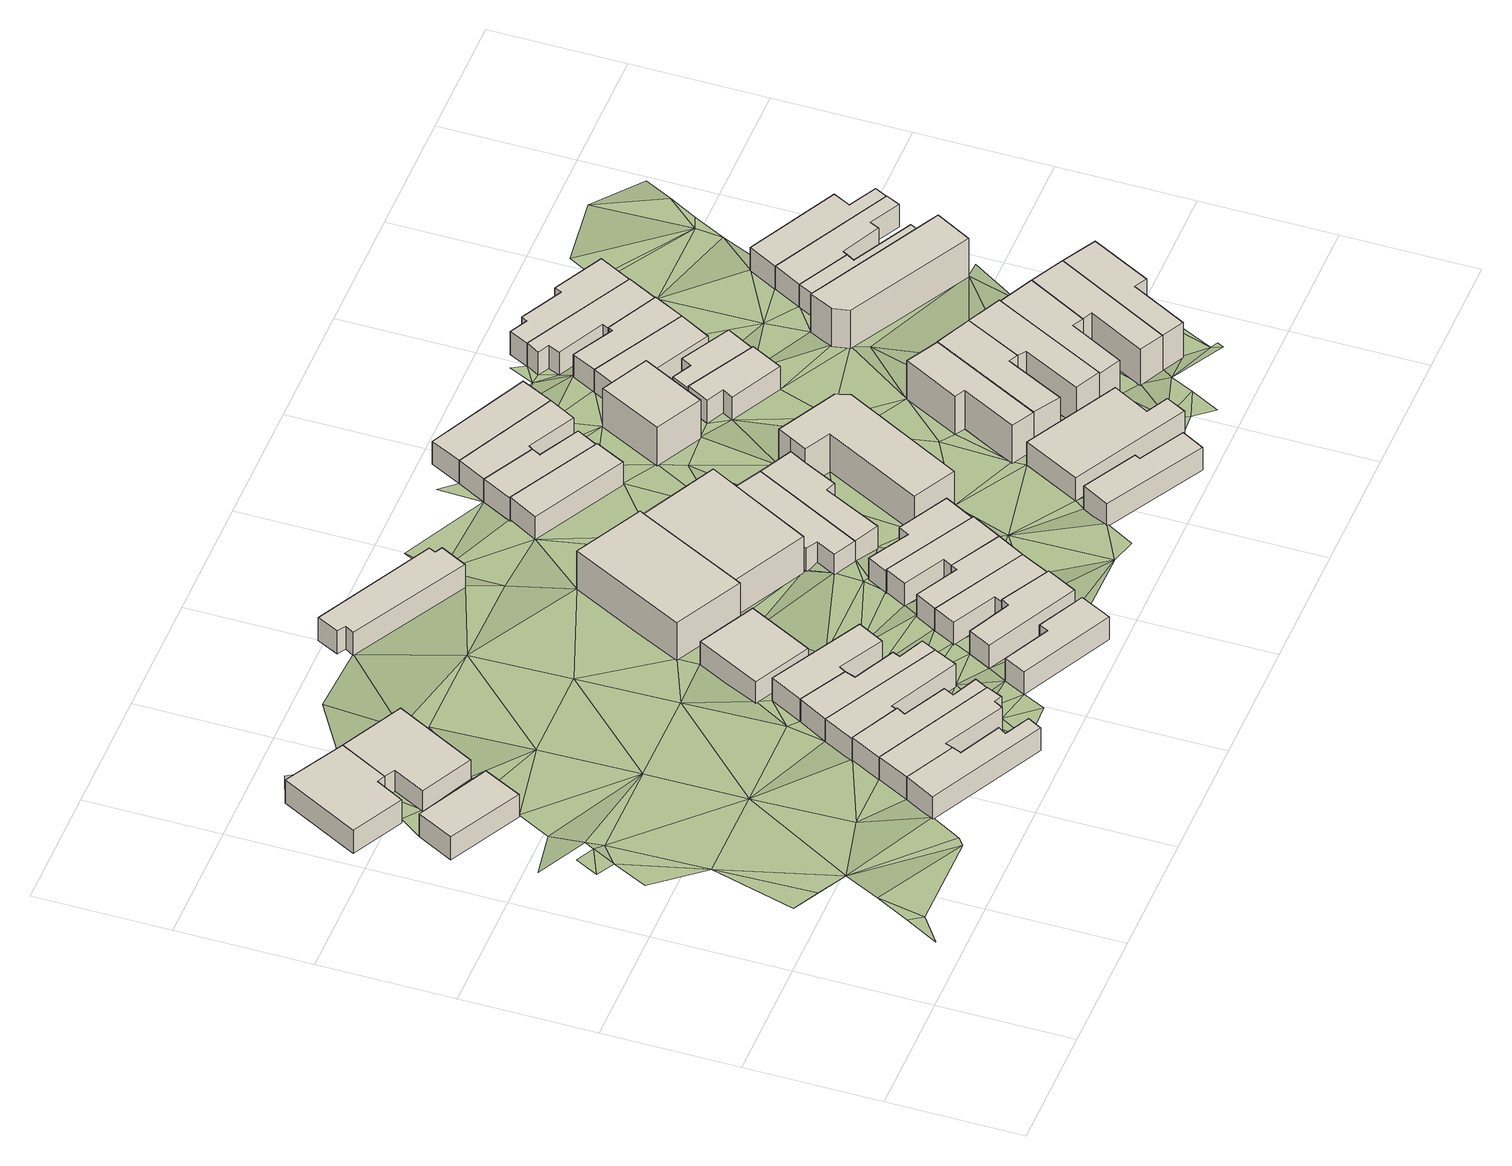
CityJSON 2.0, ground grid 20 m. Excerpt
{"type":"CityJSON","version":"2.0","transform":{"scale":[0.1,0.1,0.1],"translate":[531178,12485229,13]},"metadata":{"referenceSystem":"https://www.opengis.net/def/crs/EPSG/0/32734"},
"CityObjects":{
"building1":{"type":"Building","attributes":{"address":"55 Cecil Road Salt River Cape Town","building":"house","building:levels":1,"building_height":4.1,"plus_code":"4FRW3F97+C2W","ground_height":14.63,"roof_height":18.73},"geometry":[{"type":"Solid","lod":"1","boundaries":[[[[0,1,2,3]],[[1,4,5,2]],[[4,6,7,5]],[[6,0,3,7]],[[3,2,5,7]],[[6,4,1,0]]]]}]},
"building2":{"type":"Building","attributes":{"address":"36 Pope Street Salt River Cape Town","building":"house","building:levels":1,"building_height":4.1,"plus_code":"4FRW3F97+G27","ground_height":13.99,"roof_height":18.09},"geometry":[{"type":"Solid","lod":"1","boundaries":[[[[8,9,10,11]],[[9,12,13,10]],[[12,14,15,13]],[[14,16,17,15]],[[16,18,19,17]],[[18,8,11,19]],[[11,10,13,15,17,19]],[[18,16,14,12,9,8]]]]}]},
"building3":{"type":"Building","attributes":{"address":"38 Pope Street Salt River Cape Town","building":"house","building:levels":1,"building_height":4.1,"plus_code":"4FRW3F97+F3J","ground_height":13.99,"roof_height":18.09},"geometry":[{"type":"Solid","lod":"1","boundaries":[[[[9,8,11,10]],[[8,20,21,11]],[[20,22,23,21]],[[22,24,25,23]],[[24,26,27,25]],[[26,9,10,27]],[[10,11,21,23,25,27]],[[26,24,22,20,8,9]]]]}]},
"building4":{"type":"Building","attributes":{"address":"77 Fenton Road Salt River Cape Town","building":"house","building:levels":1,"building_height":4.1,"plus_code":"4FRW3F97+64Q","ground_height":15.74,"roof_height":19.84},"geometry":[{"type":"Solid","lod":"1","boundaries":[[[[28,29,30,31]],[[29,32,33,30]],[[32,34,35,33]],[[34,36,37,35]],[[36,38,39,37]],[[38,40,41,39]],[[40,42,43,41]],[[42,28,31,43]],[[31,30,33,35,37,39,41,43]],[[42,40,38,36,34,32,29,28]]]]}]},
"building5":{"type":"Building","attributes":{"address":"75 Fenton Road Salt River Cape Town","building":"house","building:levels":1,"building_height":4.1,"plus_code":"4FRW3F97+752","ground_height":15.74,"roof_height":19.84},"geometry":[{"type":"Solid","lod":"1","boundaries":[[[[44,42,43,45]],[[42,40,41,43]],[[40,46,47,41]],[[46,48,49,47]],[[48,50,51,49]],[[50,52,53,51]],[[52,54,55,53]],[[54,44,45,55]],[[45,43,41,47,49,51,53,55]],[[54,52,50,48,46,40,42,44]]]]}]},
"building6":{"type":"Building","attributes":{"address":"73 Fenton Road Salt River Cape Town","building":"house","building:levels":1,"building_height":4.1,"plus_code":"4FRW3F97+756","ground_height":15.64,"roof_height":19.74},"geometry":[{"type":"Solid","lod":"1","boundaries":[[[[56,57,58,59]],[[57,60,61,58]],[[60,62,63,61]],[[62,64,65,63]],[[64,66,67,65]],[[66,68,69,67]],[[68,70,71,69]],[[70,56,59,71]],[[59,58,61,63,65,67,69,71]],[[70,68,66,64,62,60,57,56]]]]}]},
"building7":{"type":"Building","attributes":{"address":"71 Fenton Road Salt River Cape Town","building":"house","building:levels":1,"building_height":4.1,"plus_code":"4FRW3F97+75M","ground_height":15.36,"roof_height":19.46},"geometry":[{"type":"Solid","lod":"1","boundaries":[[[[72,73,74,75]],[[73,76,77,74]],[[76,78,79,77]],[[78,80,81,79]],[[80,82,83,81]],[[82,72,75,83]],[[75,74,77,79,81,83]],[[82,80,78,76,73,72]]]]}]},
"building8":{"type":"Building","attributes":{"address":"69 Fenton Road Salt River Cape Town","building":"house","building:levels":1,"building_height":4.1,"plus_code":"4FRW3F97+75W","ground_height":15.36,"roof_height":19.46},"geometry":[{"type":"Solid","lod":"1","boundaries":[[[[82,80,81,83]],[[80,84,85,81]],[[84,86,87,85]],[[86,88,89,87]],[[88,90,91,89]],[[90,92,93,91]],[[92,94,95,93]],[[94,82,83,95]],[[83,81,85,87,89,91,93,95]],[[94,92,90,88,86,84,80,82]]]]}]},
"building9":{"type":"Building","attributes":{"address":"67 Fenton Road Salt River Cape Town","building":"house","building:levels":1,"building_height":4.1,"plus_code":"4FRW3F97+859","ground_height":15.36,"roof_height":19.46},"geometry":[{"type":"Solid","lod":"1","boundaries":[[[[94,92,93,95]],[[92,96,97,93]],[[96,98,99,97]],[[98,100,101,99]],[[100,102,103,101]],[[102,94,95,103]],[[95,93,97,99,101,103]],[[102,100,98,96,92,94]]]]}]},
"building10":{"type":"Building","attributes":{"address":"65 Fenton Road Salt River Cape Town","building":"house","building:levels":1,"building_height":4.1,"plus_code":"4FRW3F97+955","ground_height":14.76,"roof_height":18.86},"geometry":[{"type":"Solid","lod":"1","boundaries":[[[[104,105,106,107]],[[105,108,109,106]],[[108,110,111,109]],[[110,104,107,111]],[[107,106,109,111]],[[110,108,105,104]]]]}]},
"building11":{"type":"Building","attributes":{"address":"72 Goldsmith Road Salt River Cape Town","building":"house","building:levels":1,"building_height":4.1,"plus_code":"4FRW3F97+67C","ground_height":16.01,"roof_height":20.11},"geometry":[{"type":"Solid","lod":"1","boundaries":[[[[112,113,114,115]],[[113,116,117,114]],[[116,118,119,117]],[[118,120,121,119]],[[120,122,123,121]],[[122,112,115,123]],[[115,114,117,119,121,123]],[[122,120,118,116,113,112]]]]}]},
"building12":{"type":"Building","attributes":{"address":"70 Goldsmith Road Salt River Cape Town","building":"house","building:levels":1,"building_height":4.1,"plus_code":"4FRW3F97+67V","ground_height":15.64,"roof_height":19.74},"geometry":[{"type":"Solid","lod":"1","boundaries":[[[[124,125,126,127]],[[125,128,129,126]],[[128,130,131,129]],[[130,132,133,131]],[[132,134,135,133]],[[134,124,127,135]],[[127,126,129,131,133,135]],[[134,132,130,128,125,124]]]]}]},
"building13":{"type":"Building","attributes":{"address":"62 Fenton Road Salt River Cape Town","building":"house","building:levels":1,"building_height":4.1,"plus_code":"4FRW3F97+G5P","ground_height":13.44,"roof_height":17.54},"geometry":[{"type":"Solid","lod":"1","boundaries":[[[[136,137,138,139]],[[137,140,141,138]],[[140,142,143,141]],[[142,144,145,143]],[[144,146,147,145]],[[146,148,149,147]],[[148,150,151,149]],[[150,136,139,151]],[[139,138,141,143,145,147,149,151]],[[150,148,146,144,142,140,137,136]]]]}]},
"building14":{"type":"Building","attributes":{"address":"68 Goldsmith Road Salt River Cape Town","building":"house","building:levels":1,"building_height":4.1,"plus_code":"4FRW3F97+778","ground_height":15.24,"roof_height":19.34},"geometry":[{"type":"Solid","lod":"1","boundaries":[[[[152,153,154,155]],[[153,156,157,154]],[[156,158,159,157]],[[158,160,161,159]],[[160,162,163,161]],[[162,152,155,163]],[[155,154,157,159,161,163]],[[162,160,158,156,153,152]]]]}]},
"building15":{"type":"Building","attributes":{"address":"Fenton Mews 46 Fenton Road Salt River Cape Town","building":"apartments","building:levels":2,"building:flats":"4","building_height":6.9,"plus_code":"4FRW3F97+C68","ground_height":14.24,"roof_height":21.14},"geometry":[{"type":"Solid","lod":"1","boundaries":[[[[164,165,166,167]],[[165,168,169,166]],[[168,170,171,169]],[[170,172,173,171]],[[172,174,175,173]],[[174,164,167,175]],[[167,166,169,171,173,175]],[[174,172,170,168,165,164]]]]}]},
"building16":{"type":"Building","attributes":{"address":"66 Goldsmith Road Salt River Cape Town","building":"house","building:levels":1,"building_height":4.1,"plus_code":"4FRW3F97+77H","ground_height":15.24,"roof_height":19.34},"geometry":[{"type":"Solid","lod":"1","boundaries":[[[[153,176,177,154]],[[176,178,179,177]],[[178,180,181,179]],[[180,182,183,181]],[[182,156,157,183]],[[156,153,154,157]],[[154,177,179,181,183,157]],[[156,182,180,178,176,153]]]]}]},
"building17":{"type":"Building","attributes":{"address":"64 Goldsmith Road Salt River Cape Town","building":"house","building:levels":1,"building_height":4.1,"plus_code":"4FRW3F97+78R","ground_height":15.24,"roof_height":19.34},"geometry":[{"type":"Solid","lod":"1","boundaries":[[[[176,184,185,177]],[[184,186,187,185]],[[186,188,189,187]],[[188,190,191,189]],[[190,178,179,191]],[[178,176,177,179]],[[177,185,187,189,191,179]],[[178,190,188,186,184,176]]]]}]},
"building18":{"type":"Building","attributes":{"address":"48 Fenton Road Salt River Cape Town","building":"yes","building:levels":2,"building_height":6.9,"plus_code":"4FRW3F97+97W","ground_height":14.1,"roof_height":21},"geometry":[{"type":"Solid","lod":"1","boundaries":[[[[192,193,194,195]],[[193,196,197,194]],[[196,198,199,197]],[[198,192,195,199]],[[195,194,197,199]],[[198,196,193,192]]]]}]},
"building19":{"type":"Building","attributes":{"address":"62 Goldsmith Road Salt River Cape Town","building":"house","building:levels":1,"building_height":4.1,"plus_code":"4FRW3F97+883","ground_height":14.9,"roof_height":19},"geometry":[{"type":"Solid","lod":"1","boundaries":[[[[200,201,202,203]],[[201,204,205,202]],[[204,206,207,205]],[[206,208,209,207]],[[208,210,211,209]],[[210,200,203,211]],[[203,202,205,207,209,211]],[[210,208,206,204,201,200]]]]}]},
"building20":{"type":"Building","attributes":{"address":"50 Fenton Road Salt River Cape Town","building":"house","building:levels":1,"building_height":4.1,"plus_code":"4FRW3F97+98C","ground_height":14.62,"roof_height":18.72},"geometry":[{"type":"Solid","lod":"1","boundaries":[[[[212,213,214,215]],[[213,216,217,214]],[[216,218,219,217]],[[218,220,221,219]],[[220,222,223,221]],[[222,212,215,223]],[[215,214,217,219,221,223]],[[222,220,218,216,213,212]]]]}]},
"building21":{"type":"Building","attributes":{"address":"52 Fenton Road Salt River Cape Town","building":"house","building:levels":1,"building_height":4.1,"plus_code":"4FRW3F97+988","ground_height":14.62,"roof_height":18.72},"geometry":[{"type":"Solid","lod":"1","boundaries":[[[[224,212,215,225]],[[212,222,223,215]],[[222,226,227,223]],[[226,228,229,227]],[[228,230,231,229]],[[230,232,233,231]],[[232,224,225,233]],[[225,215,223,227,229,231,233]],[[232,230,228,226,222,212,224]]]]}]},
"building22":{"type":"Building","attributes":{"address":"61 Fenton Road Salt River Cape Town","building":"house","building:levels":1,"building_height":4.1,"plus_code":"4FRW3F97+F8J","ground_height":13.79,"roof_height":17.89},"geometry":[{"type":"Solid","lod":"1","boundaries":[[[[234,235,236,237]],[[235,238,239,236]],[[238,240,241,239]],[[240,234,237,241]],[[237,236,239,241]],[[240,238,235,234]]]]}]},
"building23":{"type":"Building","attributes":{"address":"59 Fenton Road Salt River Cape Town","building":"house","building:levels":1,"building_height":4.1,"plus_code":"4FRW3F97+F8V","ground_height":13.44,"roof_height":17.54},"geometry":[{"type":"Solid","lod":"1","boundaries":[[[[242,243,244,245]],[[243,246,247,244]],[[246,248,249,247]],[[248,250,251,249]],[[250,252,253,251]],[[252,242,245,253]],[[245,244,247,249,251,253]],[[252,250,248,246,243,242]]]]}]},
"building24":{"type":"Building","attributes":{"address":"Goldsmith Road Salt River Cape Town","building":"house","building:levels":1,"building_height":4.1,"plus_code":"4FRW3F97+6C7","ground_height":14.88,"roof_height":18.98},"geometry":[{"type":"Solid","lod":"1","boundaries":[[[[254,255,256,257]],[[255,258,259,256]],[[258,260,261,259]],[[260,262,263,261]],[[262,264,265,263]],[[264,254,257,265]],[[257,256,259,261,263,265]],[[264,262,260,258,255,254]]]]}]},
"building25":{"type":"Building","attributes":{"address":"Crown Butchery 58 Goldsmith Road Salt River 7925 Salt River, Cape Town","building":"commercial","building:levels":2,"building_height":6.9,"plus_code":"4FRW3F97+89V","ground_height":14.17,"roof_height":21.07},"geometry":[{"type":"Solid","lod":"1","boundaries":[[[[266,267,268,269]],[[267,270,271,268]],[[270,272,273,271]],[[272,274,275,273]],[[274,276,277,275]],[[276,278,279,277]],[[278,280,281,279]],[[280,266,269,281]],[[269,268,271,273,275,277,279,281]],[[280,278,276,274,272,270,267,266]]]]}]},
"building26":{"type":"Building","attributes":{"address":"57 Fenton Road Salt River Cape Town","building":"house","building:levels":1,"building_height":4.1,"plus_code":"4FRW3F97+G88","ground_height":13.44,"roof_height":17.54},"geometry":[{"type":"Solid","lod":"1","boundaries":[[[[252,250,251,253]],[[250,282,283,251]],[[282,284,285,283]],[[284,286,287,285]],[[286,288,289,287]],[[288,252,253,289]],[[253,251,283,285,287,289]],[[288,286,284,282,250,252]]]]}]},
"building27":{"type":"Building","attributes":{"address":"55 Fenton Road Salt River Cape Town","building":"house","building:levels":1,"building_height":4.1,"plus_code":"4FRW3F97+G8G","ground_height":13.44,"roof_height":17.54},"geometry":[{"type":"Solid","lod":"1","boundaries":[[[[288,286,287,289]],[[286,290,291,287]],[[290,292,293,291]],[[292,288,289,293]],[[289,287,291,293]],[[292,290,286,288]]]]}]},
"building28":{"type":"Building","attributes":{"address":"61 Goldsmith Road Salt River Cape Town","building":"house","building:levels":1,"building_height":4.1,"plus_code":"4FRW3F97+6CP","ground_height":14.88,"roof_height":18.98},"geometry":[{"type":"Solid","lod":"1","boundaries":[[[[294,295,296,297]],[[295,298,299,296]],[[298,300,301,299]],[[300,302,303,301]],[[302,304,305,303]],[[304,294,297,305]],[[297,296,299,301,303,305]],[[304,302,300,298,295,294]]]]}]},
"building29":{"type":"Building","attributes":{"address":"9 Pope Street Salt River Cape Town","building":"house","building:levels":2,"building_height":6.9,"plus_code":"4FRW3F97+F93","ground_height":13.81,"roof_height":20.71},"geometry":[{"type":"Solid","lod":"1","boundaries":[[[[306,307,308,309]],[[307,310,311,308]],[[310,312,313,311]],[[312,306,309,313]],[[309,308,311,313]],[[312,310,307,306]]]]}]},
"building30":{"type":"Building","attributes":{"address":"60 Pope Street Salt River Cape Town","building":"house","building:levels":2,"building_height":6.9,"plus_code":"4FRW3F97+8C4","ground_height":14.45,"roof_height":21.35},"geometry":[{"type":"Solid","lod":"1","boundaries":[[[[314,315,316,317]],[[315,318,319,316]],[[318,320,321,319]],[[320,322,323,321]],[[322,324,325,323]],[[324,314,317,325]],[[317,316,319,321,323,325]],[[324,322,320,318,315,314]]]]}]},
"building31":{"type":"Building","attributes":{"address":"62 Pope Street Salt River Cape Town","building":"house","building:levels":2,"building_height":6.9,"plus_code":"4FRW3F97+8F6","ground_height":14.57,"roof_height":21.47},"geometry":[{"type":"Solid","lod":"1","boundaries":[[[[326,327,328,329]],[[327,330,331,328]],[[330,332,333,331]],[[332,334,335,333]],[[334,336,337,335]],[[336,326,329,337]],[[329,328,331,333,335,337]],[[336,334,332,330,327,326]]]]}]},
"building32":{"type":"Building","attributes":{"address":"54 Goldsmith Road Salt River Cape Town","building":"house","building:levels":1,"building_height":4.1,"plus_code":"4FRW3F97+CCF","ground_height":13.98,"roof_height":18.08},"geometry":[{"type":"Solid","lod":"1","boundaries":[[[[338,339,340,341]],[[339,342,343,340]],[[342,344,345,343]],[[344,346,347,345]],[[346,348,349,347]],[[348,338,341,349]],[[341,340,343,345,347,349]],[[348,346,344,342,339,338]]]]}]},
"building33":{"type":"Building","attributes":{"address":"52 Goldsmith Road Salt River Cape Town","building":"house","building:levels":1,"building_height":4.1,"plus_code":"4FRW3F97+CCP","ground_height":13.59,"roof_height":17.69},"geometry":[{"type":"Solid","lod":"1","boundaries":[[[[350,351,352,353]],[[351,354,355,352]],[[354,356,357,355]],[[356,358,359,357]],[[358,360,361,359]],[[360,350,353,361]],[[353,352,355,357,359,361]],[[360,358,356,354,351,350]]]]}]},
"building34":{"type":"Building","attributes":{"address":"64 Pope Street Salt River Cape Town","building":"house","building:levels":2,"building_height":6.9,"plus_code":"4FRW3F97+7FM","ground_height":14.57,"roof_height":21.47},"geometry":[{"type":"Solid","lod":"1","boundaries":[[[[362,326,329,363]],[[326,336,337,329]],[[336,364,365,337]],[[364,366,367,365]],[[366,368,369,367]],[[368,362,363,369]],[[363,329,337,365,367,369]],[[368,366,364,336,326,362]]]]}]},
"building35":{"type":"Building","attributes":{"address":"50 Goldsmith Road Salt River Cape Town","building":"house","building:levels":1,"building_height":4.1,"plus_code":"4FRW3F97+FCF","ground_height":13.42,"roof_height":17.52},"geometry":[{"type":"Solid","lod":"1","boundaries":[[[[370,371,372,373]],[[371,374,375,372]],[[374,376,377,375]],[[376,378,379,377]],[[378,380,381,379]],[[380,370,373,381]],[[373,372,375,377,379,381]],[[380,378,376,374,371,370]]]]}]},
"building36":{"type":"Building","attributes":{"address":"48 Goldsmith Road Salt River Cape Town","building":"house","building:levels":1,"building_height":4.1,"plus_code":"4FRW3F97+FCP","ground_height":13.42,"roof_height":17.52},"geometry":[{"type":"Solid","lod":"1","boundaries":[[[[370,382,383,373]],[[382,384,385,383]],[[384,386,387,385]],[[386,388,389,387]],[[388,371,372,389]],[[371,370,373,372]],[[373,383,385,387,389,372]],[[371,388,386,384,382,370]]]]}]},
"building37":{"type":"Building","attributes":{"address":"66 Pope Street Salt River Cape Town","building":"house","building:levels":2,"building_height":6.9,"plus_code":"4FRW3F97+7GR","ground_height":14.23,"roof_height":21.13},"geometry":[{"type":"Solid","lod":"1","boundaries":[[[[390,391,392,393]],[[391,394,395,392]],[[394,396,397,395]],[[396,398,399,397]],[[398,400,401,399]],[[400,390,393,401]],[[393,392,395,397,399,401]],[[400,398,396,394,391,390]]]]}]},
"building38":{"type":"Building","attributes":{"address":"46 Goldsmith Road Salt River Cape Town","building":"house","building:levels":1,"building_height":4.1,"plus_code":"4FRW3F97+GC5","ground_height":13.31,"roof_height":17.41},"geometry":[{"type":"Solid","lod":"1","boundaries":[[[[402,403,404,405]],[[403,406,407,404]],[[406,408,409,407]],[[408,410,411,409]],[[410,412,413,411]],[[412,414,415,413]],[[414,416,417,415]],[[416,402,405,417]],[[405,404,407,409,411,413,415,417]],[[416,414,412,410,408,406,403,402]]]]}]},
"building39":{"type":"Building","attributes":{"address":"68 Pope Street Salt River Cape Town","building":"house","building:levels":2,"building_height":6.9,"plus_code":"4FRW3F97+7G3","ground_height":14.23,"roof_height":21.13},"geometry":[{"type":"Solid","lod":"1","boundaries":[[[[418,390,393,419]],[[390,400,401,393]],[[400,420,421,401]],[[420,422,423,421]],[[422,424,425,423]],[[424,418,419,425]],[[419,393,401,421,423,425]],[[424,422,420,400,390,418]]]]}]},
"building40":{"type":"Building","attributes":{"address":"44 Goldsmith Road Salt River Cape Town","building":"house","building:levels":1,"building_height":4.1,"plus_code":"4FRW3F97+GF6","ground_height":13.12,"roof_height":17.22},"geometry":[{"type":"Solid","lod":"1","boundaries":[[[[426,427,428,429]],[[427,430,431,428]],[[430,432,433,431]],[[432,434,435,433]],[[434,436,437,435]],[[436,438,439,437]],[[438,440,441,439]],[[440,426,429,441]],[[429,428,431,433,435,437,439,441]],[[440,438,436,434,432,430,427,426]]]]}]},
"building41":{"type":"Building","attributes":{"address":"70 Pope Street Salt River Cape Town","building":"house","building:levels":2,"building_height":6.9,"plus_code":"4FRW3F97+7GH","ground_height":14.23,"roof_height":21.13},"geometry":[{"type":"Solid","lod":"1","boundaries":[[[[418,424,425,419]],[[424,442,443,425]],[[442,444,445,443]],[[444,446,447,445]],[[446,448,449,447]],[[448,418,419,449]],[[419,425,443,445,447,449]],[[448,446,444,442,424,418]]]]}]},
"building42":{"type":"Building","attributes":{"address":"59A Goldsmith Road Salt River Cape Town","building":"retail","building:levels":2,"building_height":6.9,"plus_code":"4FRW3F97+9GF","ground_height":13.59,"roof_height":20.49},"geometry":[{"type":"Solid","lod":"1","boundaries":[[[[450,451,452,453]],[[451,454,455,452]],[[454,456,457,455]],[[456,458,459,457]],[[458,460,461,459]],[[460,462,463,461]],[[462,450,453,463]],[[453,452,455,457,459,461,463]],[[462,460,458,456,454,451,450]]]]}]},
"building43":{"type":"Building","attributes":{"address":"59 Goldsmith Road Salt River Cape Town","building":"house","building:levels":1,"building_height":4.1,"plus_code":"4FRW3F97+9GW","ground_height":13.46,"roof_height":17.56},"geometry":[{"type":"Solid","lod":"1","boundaries":[[[[464,465,466,467]],[[465,468,469,466]],[[468,470,471,469]],[[470,472,473,471]],[[472,474,475,473]],[[474,464,467,475]],[[467,466,469,471,473,475]],[[474,472,470,468,465,464]]]]}]},
"building44":{"type":"Building","attributes":{"address":"57 Goldsmith Road Salt River Cape Town","building":"house","building:levels":1,"building_height":4.1,"plus_code":"4FRW3F97+CG8","ground_height":13.46,"roof_height":17.56},"geometry":[{"type":"Solid","lod":"1","boundaries":[[[[476,477,478,479]],[[477,464,467,478]],[[464,474,475,467]],[[474,480,481,475]],[[480,482,483,481]],[[482,484,485,483]],[[484,486,487,485]],[[486,476,479,487]],[[479,478,467,475,481,483,485,487]],[[486,484,482,480,474,464,477,476]]]]}]},
"building45":{"type":"Building","attributes":{"address":"53 Goldsmith Road Salt River Cape Town","building":"house","building:levels":1,"building_height":4.1,"plus_code":"4FRW3F97+CGH","ground_height":13.38,"roof_height":17.48},"geometry":[{"type":"Solid","lod":"1","boundaries":[[[[488,489,490,491]],[[489,492,493,490]],[[492,494,495,493]],[[494,496,497,495]],[[496,498,499,497]],[[498,488,491,499]],[[491,490,493,495,497,499]],[[498,496,494,492,489,488]]]]}]},
"terrain1":{"type":"TINRelief","geometry":[{"type":"CompositeSurface","lod":"1","boundaries":[[[500,501,502]],[[503,500,502]],[[504,505,506]],[[506,505,507]],[[503,502,508]],[[504,507,505]],[[509,507,510]],[[504,503,508]],[[510,511,512]],[[512,511,513]],[[510,507,514]],[[514,511,510]],[[515,516,517]],[[504,508,518]],[[511,514,516]],[[519,507,504]],[[504,518,520]],[[519,514,507]],[[504,520,521]],[[519,504,521]],[[6,522,523]],[[516,514,524]],[[517,516,524]],[[522,6,525]],[[522,526,523]],[[523,526,527]],[[524,528,517]],[[520,42,521]],[[514,519,524]],[[522,529,526]],[[527,526,530]],[[526,529,530]],[[531,522,525]],[[521,42,44]],[[521,532,519]],[[525,528,533]],[[534,12,9]],[[521,44,532]],[[528,524,533]],[[531,525,533]],[[82,519,532]],[[535,536,537]],[[538,524,519]],[[531,533,539]],[[46,537,536]],[[82,540,519]],[[531,539,541]],[[536,542,46]],[[543,536,544]],[[519,540,538]],[[9,541,545]],[[524,546,533]],[[536,543,542]],[[94,540,82]],[[542,543,547]],[[548,64,549]],[[546,524,538]],[[64,550,549]],[[551,542,547]],[[543,552,547]],[[553,539,533]],[[540,94,102]],[[554,538,540]],[[541,539,553]],[[554,540,102]],[[62,60,64]],[[555,550,64]],[[556,547,122]],[[545,541,557]],[[122,547,552]],[[533,546,553]],[[64,60,555]],[[556,120,60]],[[556,122,120]],[[554,102,558]],[[538,554,110]],[[92,90,559]],[[541,553,557]],[[60,120,555]],[[546,538,560]],[[92,98,96]],[[560,538,110]],[[98,92,559]],[[132,555,120]],[[558,102,100]],[[559,561,562]],[[555,130,563]],[[132,130,555]],[[98,559,562]],[[120,116,132]],[[116,120,118]],[[563,564,562]],[[558,100,565]],[[130,564,563]],[[108,558,565]],[[98,562,566]],[[567,560,110]],[[170,553,546]],[[546,560,170]],[[562,564,566]],[[98,568,100]],[[132,116,569]],[[567,110,108]],[[570,557,553]],[[564,130,125]],[[568,98,566]],[[130,128,125]],[[565,100,571]],[[125,572,564]],[[569,116,113]],[[573,100,568]],[[565,574,108]],[[575,553,170]],[[570,553,575]],[[573,576,100]],[[567,108,577]],[[100,576,571]],[[574,565,571]],[[567,577,578]],[[568,579,573]],[[580,579,568]],[[569,113,581]],[[574,577,108]],[[579,582,573]],[[146,570,575]],[[571,576,583]],[[584,569,581]],[[150,148,146]],[[235,575,170]],[[585,571,583]],[[571,585,574]],[[581,153,584]],[[574,586,577]],[[146,587,150]],[[146,575,235]],[[574,588,586]],[[168,235,170]],[[583,589,585]],[[204,583,590]],[[583,204,589]],[[176,153,591]],[[153,581,591]],[[577,586,592]],[[593,168,165]],[[146,235,234]],[[252,587,146]],[[168,593,235]],[[176,591,184]],[[204,594,589]],[[595,596,581]],[[252,146,234]],[[596,591,581]],[[593,165,198]],[[577,592,198]],[[204,201,594]],[[230,589,594]],[[597,184,591]],[[593,598,235]],[[228,589,230]],[[597,201,184]],[[591,596,264]],[[594,201,597]],[[593,198,598]],[[591,264,295]],[[212,198,592]],[[594,599,230]],[[597,591,294]],[[600,252,288]],[[294,591,295]],[[198,212,601]],[[602,295,264]],[[603,598,198]],[[232,230,599]],[[603,198,601]],[[224,604,212]],[[601,212,604]],[[603,605,598]],[[294,606,597]],[[607,608,609]],[[608,607,610]],[[606,611,597]],[[612,295,602]],[[613,614,602]],[[601,615,603]],[[615,601,604]],[[607,616,610]],[[605,617,607]],[[276,597,611]],[[618,605,603]],[[606,294,619]],[[617,605,618]],[[607,617,616]],[[614,612,602]],[[620,619,294]],[[615,604,346]],[[611,606,318]],[[616,617,618]],[[604,278,346]],[[320,318,606]],[[616,618,621]],[[294,622,620]],[[346,342,615]],[[623,278,276]],[[615,342,339]],[[278,623,346]],[[315,276,611]],[[315,611,318]],[[342,346,344]],[[618,624,621]],[[339,312,615]],[[622,625,620]],[[626,290,627]],[[628,629,612]],[[623,276,315]],[[618,312,630]],[[631,629,622]],[[620,625,336]],[[618,630,624]],[[348,346,623]],[[625,622,632]],[[633,290,621]],[[290,634,627]],[[635,312,339]],[[336,334,620]],[[629,628,636]],[[622,629,637]],[[621,624,633]],[[312,638,630]],[[628,639,636]],[[632,622,637]],[[312,635,640]],[[336,625,364]],[[312,640,638]],[[641,637,629]],[[633,634,290]],[[635,642,640]],[[635,643,642]],[[629,636,644]],[[644,641,629]],[[645,623,315]],[[645,348,623]],[[633,412,634]],[[408,634,412]],[[408,406,634]],[[640,642,646]],[[647,634,406]],[[408,412,410]],[[648,315,327]],[[637,641,649]],[[644,650,641]],[[633,651,412]],[[652,338,348]],[[642,351,646]],[[653,637,649]],[[654,633,655]],[[645,315,648]],[[651,633,654]],[[650,644,656]],[[348,645,652]],[[326,648,327]],[[649,641,657]],[[644,658,656]],[[659,658,644]],[[646,351,370]],[[351,338,660]],[[652,454,338]],[[338,454,660]],[[660,370,351]],[[659,661,658]],[[662,656,658]],[[663,656,662]],[[326,664,648]],[[665,370,660]],[[370,665,382]],[[326,362,664]],[[664,645,648]],[[454,666,660]],[[666,454,451]],[[432,430,667]],[[390,668,362]],[[382,665,669]],[[666,670,660]],[[658,671,662]],[[430,672,667]],[[390,418,668]],[[362,668,664]],[[665,660,673]],[[427,669,665]],[[427,672,430]],[[670,673,660]],[[674,664,668]],[[665,675,427]],[[676,665,673]],[[474,677,678]],[[672,427,675]],[[480,474,678]],[[675,679,672]],[[677,680,678]],[[665,676,675]],[[681,676,673]],[[496,681,673]],[[675,682,679]],[[676,683,675]],[[683,684,675]],[[675,684,682]],[[685,682,684]]]}]}
},
"vertices":[
[34,692,25],[143,635,25],[143,635,66],[34,692,66],[172,692,25],[172,692,66],[63,747,25],[63,747,66],
[124,817,18],[163,890,18],[163,890,59],[124,817,59],[73,939,18],[73,939,59],[10,821,18],[10,821,59],[88,780,18],[88,780,59],[111,822,18],[111,822,59],
[139,808,18],[139,808,59],[114,760,18],[114,760,59],[192,720,18],[192,720,59],[257,842,18],[257,842,59],
[311,113,36],[486,24,36],[486,24,77],[311,113,77],[498,45,36],[498,45,77],[460,64,36],[460,64,77],[468,76,36],[468,76,77],[405,107,36],[405,107,77],[411,121,36],[411,121,77],[336,159,36],[336,159,77],
[361,206,36],[361,206,77],[415,132,36],[415,132,77],[506,85,36],[506,85,77],[514,98,36],[514,98,77],[526,93,36],[526,93,77],[537,117,36],[537,117,77],
[361,206,35],[537,117,35],[537,117,76],[361,206,76],[548,137,35],[548,137,76],[509,155,35],[509,155,76],[517,170,35],[517,170,76],[452,203,35],[452,203,76],[460,216,35],[460,216,76],[386,253,35],[386,253,76],
[386,253,32],[460,216,32],[460,216,73],[386,253,73],[464,225,32],[464,225,73],[570,173,32],[570,173,73],[587,208,32],[587,208,73],[411,300,32],[411,300,73],
[598,230,32],[598,230,73],[559,248,32],[559,248,73],[564,259,32],[564,259,73],[501,290,32],[501,290,73],[507,306,32],[507,306,73],[437,344,32],[437,344,73],
[513,316,32],[513,316,73],[580,280,32],[580,280,73],[601,319,32],[601,319,73],[463,393,32],[463,393,73],
[454,413,26],[539,369,26],[539,369,67],[454,413,67],[589,465,26],[589,465,67],[504,509,26],[504,509,67],
[719,10,38],[743,57,38],[743,57,79],[719,10,79],[673,92,38],[673,92,79],[666,78,38],[666,78,79],[596,113,38],[596,113,79],[580,80,38],[580,80,79],
[780,117,35],[706,157,35],[706,157,76],[780,117,76],[699,145,35],[699,145,76],[634,176,35],[634,176,76],[616,142,35],[616,142,76],[756,72,35],[756,72,76],
[392,1006,13],[376,973,13],[376,973,54],[392,1006,54],[388,966,13],[388,966,54],[380,952,13],[380,952,54],[555,857,13],[555,857,54],[576,897,13],[576,897,54],[565,903,13],[565,903,54],[570,913,13],[570,913,54],
[780,117,31],[803,162,31],[803,162,72],[780,117,72],[664,236,31],[664,236,72],[647,203,31],[647,203,72],[712,169,31],[712,169,72],[706,157,31],[706,157,72],
[611,498,21],[692,656,21],[692,656,90],[611,498,90],[695,661,21],[695,661,90],[593,714,21],[593,714,90],[504,542,21],[504,542,90],[606,489,21],[606,489,90],
[826,203,31],[826,203,72],[751,244,31],[751,244,72],[746,234,31],[746,234,72],[682,268,31],[682,268,72],
[851,248,31],[851,248,72],[715,322,31],[715,322,72],[697,290,31],[697,290,72],[758,257,31],[758,257,72],
[692,656,19],[611,498,19],[611,498,88],[692,656,88],[722,441,19],[722,441,88],[807,598,19],[807,598,88],
[851,248,27],[877,295,27],[877,295,68],[851,248,68],[802,335,27],[802,335,68],[793,319,27],[793,319,68],[732,353,27],[732,353,68],[715,322,27],[715,322,68],
[847,546,24],[797,573,24],[797,573,65],[847,546,65],[725,438,24],[725,438,65],[742,429,24],[742,429,65],[726,399,24],[726,399,65],[760,382,24],[760,382,65],
[897,521,24],[897,521,65],[798,364,24],[798,364,65],[842,451,24],[842,451,65],[857,445,24],[857,445,65],[883,496,24],[883,496,65],
[697,844,16],[671,800,16],[671,800,57],[697,844,57],[811,726,16],[811,726,57],[834,771,16],[834,771,57],
[697,844,13],[834,771,13],[834,771,54],[697,844,54],[852,804,13],[852,804,54],[791,836,13],[791,836,54],[798,849,13],[798,849,54],[721,890,13],[721,890,54],
[937,91,27],[1084,9,27],[1084,9,68],[937,91,68],[1103,43,27],[1103,43,68],[1036,80,27],[1036,80,68],[1040,88,27],[1040,88,68],[960,132,27],[960,132,68],
[897,521,20],[883,496,20],[883,496,89],[897,521,89],[922,475,20],[922,475,89],[844,329,20],[844,329,89],[908,295,20],[908,295,89],[1004,474,20],[1004,474,89],[998,495,20],[998,495,89],[908,542,20],[908,542,89],
[802,855,13],[802,855,54],[874,818,13],[874,818,54],[896,858,13],[896,858,54],[744,933,13],[744,933,54],
[919,905,13],[919,905,54],[768,979,13],[768,979,54],
[1016,232,27],[971,147,27],[971,147,68],[1016,232,68],[1143,55,27],[1143,55,68],[1159,85,27],[1159,85,68],[1126,102,27],[1126,102,68],[1156,157,27],[1156,157,68],
[909,790,16],[861,696,16],[861,696,85],[909,790,85],[931,660,16],[931,660,85],[980,754,16],[980,754,85],
[1136,400,23],[1088,426,23],[1088,426,92],[1136,400,92],[1044,342,23],[1044,342,92],[1059,334,23],[1059,334,92],[1015,252,23],[1015,252,92],[1049,234,23],[1049,234,92],
[1189,375,24],[1136,400,24],[1136,400,93],[1189,375,93],[1049,234,24],[1049,234,93],[1087,210,24],[1087,210,93],[1132,298,24],[1132,298,93],[1146,291,24],[1146,291,93],
[1080,639,18],[978,694,18],[978,694,59],[1080,639,59],[960,661,18],[960,661,59],[986,648,18],[986,648,59],[977,632,18],[977,632,59],[1055,592,18],[1055,592,59],
[1080,639,14],[1104,682,14],[1104,682,55],[1080,639,55],[1030,722,14],[1030,722,55],[1021,706,14],[1021,706,55],[992,721,14],[992,721,55],[978,694,14],[978,694,55],
[1240,350,24],[1240,350,93],[1157,283,24],[1157,283,93],[1113,197,24],[1113,197,93],[1151,178,24],[1151,178,93],
[1110,750,13],[972,824,13],[972,824,54],[1110,750,54],[953,789,13],[953,789,54],[1009,760,13],[1009,760,54],[1002,747,13],[1002,747,54],[1084,704,13],[1084,704,54],
[1133,795,13],[1133,795,54],[1056,834,13],[1056,834,54],[1052,827,13],[1052,827,54],[991,860,13],[991,860,54],
[1294,324,21],[1240,350,21],[1240,350,90],[1294,324,90],[1151,178,21],[1151,178,90],[1185,161,21],[1185,161,90],[1229,243,21],[1229,243,90],[1245,234,21],[1245,234,90],
[1133,795,11],[1157,840,11],[1157,840,52],[1133,795,52],[993,926,11],[993,926,52],[981,906,11],[981,906,52],[998,897,11],[998,897,52],[990,880,11],[990,880,52],[1061,844,11],[1061,844,52],[1056,834,11],[1056,834,52],
[1344,298,21],[1344,298,90],[1260,227,21],[1260,227,90],[1214,143,21],[1214,143,90],[1250,124,21],[1250,124,90],
[1157,840,10],[1183,889,10],[1183,889,51],[1157,840,51],[1108,928,10],[1108,928,51],[1103,917,10],[1103,917,51],[1040,950,10],[1040,950,51],[1035,941,10],[1035,941,51],[1008,955,10],[1008,955,51],[993,926,10],[993,926,51],
[1283,107,21],[1283,107,90],[1328,191,21],[1328,191,90],[1347,181,21],[1347,181,90],[1394,270,21],[1394,270,90],
[1364,494,14],[1198,582,14],[1198,582,83],[1364,494,83],[1178,593,14],[1178,593,83],[1160,557,14],[1160,557,83],[1165,532,14],[1165,532,83],[1350,432,14],[1350,432,83],[1380,486,14],[1380,486,83],
[1220,624,13],[1198,582,13],[1198,582,54],[1220,624,54],[1364,494,13],[1364,494,54],[1380,524,13],[1380,524,54],[1289,572,13],[1289,572,54],[1296,584,13],[1296,584,54],
[1422,573,13],[1243,666,13],[1243,666,54],[1422,573,54],[1300,591,13],[1300,591,54],[1359,562,13],[1359,562,54],[1366,576,13],[1366,576,54],[1412,552,13],[1412,552,54],
[1243,666,12],[1422,573,12],[1422,573,53],[1243,666,53],[1432,592,12],[1432,592,53],[1390,614,12],[1390,614,53],[1403,640,12],[1403,640,53],[1267,710,12],[1267,710,53],
[108,77,42],[80,27,42],[122,57,42],[136,128,42],[165,183,39],[122,207,39],[82,227,39],[122,357,35],[272,57,40],[63,429,35],[91,483,33],[109,518,33],[64,498,33],[82,532,33],[122,507,32],[41,572,33],[117,533,33],[116,584,29],[284,67,40],[272,357,32],[311,113,40],[272,207,36],[114,760,25],[88,780,25],[272,507,30],[172,692,29],[122,807,25],[111,822,25],[143,635,29],[139,808,25],[124,817,25],[192,720,29],[386,253,36],[272,657,27],[122,957,18],[405,107,41],[468,76,41],[411,121,41],[422,507,28],[272,807,23],[422,357,32],[257,842,23],[506,85,38],[498,45,38],[460,64,41],[272,957,17],[422,657,25],[526,93,38],[452,203,36],[460,216,36],[464,225,36],[514,98,38],[564,47,38],[422,807,21],[454,413,32],[570,173,35],[537,117,38],[380,952,15],[539,369,32],[564,259,35],[504,542,26],[559,248,35],[598,230,35],[587,208,35],[647,203,35],[572,357,32],[664,236,35],[606,489,26],[682,268,35],[756,72,38],[555,857,16],[723,357,32],[712,169,35],[697,290,32],[726,399,32],[572,807,16],[715,322,32],[722,441,26],[611,498,26],[751,244,35],[746,234,35],[873,57,33],[758,257,35],[732,353,32],[780,117,38],[760,382,32],[725,438,26],[591,955,13],[742,429,32],[798,364,27],[793,319,32],[873,207,31],[797,573,26],[723,657,21],[844,329,27],[911,47,33],[937,91,33],[908,295,27],[811,726,19],[922,475,24],[723,957,13],[873,657,19],[1040,88,34],[861,696,19],[908,542,24],[834,771,17],[1015,252,27],[852,804,17],[798,849,17],[791,836,16],[802,855,17],[1023,357,23],[1143,55,33],[1036,80,34],[1103,43,33],[931,660,19],[874,818,17],[873,807,17],[909,790,17],[1049,234,27],[1087,210,27],[896,858,17],[1156,157,28],[1023,507,20],[972,824,16],[1113,197,28],[885,939,13],[888,945,13],[1173,57,32],[1159,85,33],[953,789,16],[1126,102,33],[1151,178,28],[991,860,16],[964,908,11],[992,721,18],[1218,71,33],[1185,161,28],[1009,760,16],[1195,28,33],[1002,747,16],[1214,143,28],[1030,722,18],[1021,706,18],[1235,106,33],[1165,532,18],[1084,704,18],[982,946,11],[1173,507,18],[1245,234,28],[1250,124,30],[1061,844,16],[1160,557,18],[1229,243,28],[1056,834,16],[1052,827,16],[1283,107,30],[1260,227,26],[1311,78,30],[1317,63,30],[1173,657,14],[1322,72,30],[1347,181,26],[1328,191,26],[1350,432,16],[1173,807,12],[1220,624,14],[1110,937,10],[1323,357,21],[1157,840,13],[1243,666,14],[1412,273,22],[1186,897,10],[1267,710,13],[1369,429,21],[1323,807,9],[1319,766,9],[1289,572,16],[1359,562,16],[1211,943,10],[1380,524,16],[1294,718,13],[1323,957,5],[1343,814,9],[1367,857,9],[1393,901,5]
]}
